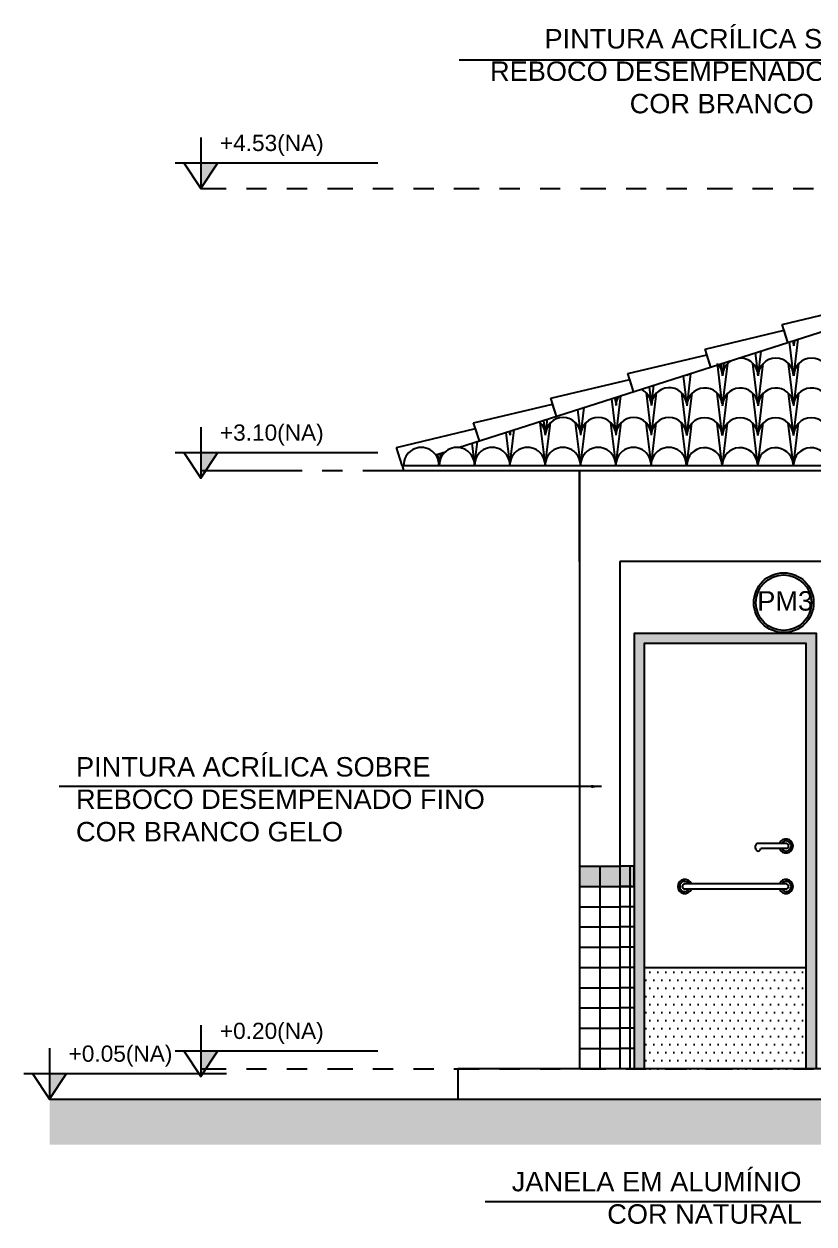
# Model space of a CAD drawing. Extents: x 12 to 194, y 116 to 198.
# Drawn here: x 30.88 to 34.78, y 163.18 to 169.1 of the extents above; entities that cross this region are included whole.
import ezdxf

# ---------------------------------------------------------------- set-up
doc = ezdxf.new("R2010")
doc.units = 0
doc.header["$LTSCALE"] = 0.005
doc.linetypes.add('C5', pattern=[60, 50, -5, 0, -5])
doc.linetypes.add('TRAÇO-2PTOS_P', pattern=[0.625, 0.25, -0.125, 0, -0.125, 0, -0.125])
doc.layers.get('0').update_dxf_attribs({"linetype": 'CONTINUOUS'})
for name, color, linetype in [('01', 1, 'CONTINUOUS'), ('0_HATCH', 1, 'CONTINUOUS'), ('252', 252, 'CONTINUOUS'), ('A-01', 1, 'CONTINUOUS'), ('A-CHAO', 8, 'CONTINUOUS'), ('A-HACH', 7, 'CONTINUOUS'), ('ARQ-ALV-ENCOBERTA', 8, 'CONTINUOUS'), ('ARQ-CTA-1_050', 1, 'CONTINUOUS'), ('ARQ-EXO-1_100', 251, 'C5'), ('ARQ-SMB-1_050', 1, 'CONTINUOUS'), ('ARQ-SMB-1_100', 1, 'CONTINUOUS'), ('ARQ-TXT-1_075', 2, 'CONTINUOUS'), ('BL-AR-TELHA 2', 2, 'CONTINUOUS'), ('TELHA', 3, 'CONTINUOUS')]:
    doc.layers.add(name, color=color, linetype=linetype)
doc.styles.add('ESC-50-A20', font='arial.ttf', dxfattribs={"height": 0.1})
doc.styles.add('FNDE Texto Cota 0025', font='verdana.ttf', dxfattribs={"height": 0.04})
doc.dimstyles.new('FNDE 1-0025', dxfattribs={"dimscale": 5, "dimtxt": 0.04, "dimasz": 0.01, "dimexe": 0.15, "dimexo": 0.15, "dimgap": 0.005, "dimtad": 1, "dimzin": 1, "dimdsep": 46, "dimtxsty": 'FNDE Texto Cota 0025', "dimblk": 'tic', "dimcen": 0.015, "dimdle": 0.15, "dimse1": 1, "dimse2": 1, "dimclrd": 251, "dimclre": 251, "dimclrt": 256, "dimaunit": 1, "dimadec": 3, "dimazin": 0, "dimtfac": 1, "dimtix": 1, "dimtmove": 2, "dimatfit": 3, "dimfxl": 0.15, "dimtvp": 1, "dimtolj": 1, "dimtzin": 0, "dimarcsym": 0})

# ---------------------------------------------------------------- blocks, each defined once
blk = doc.blocks.new('tic')
at = {"color": 251}
for p, q in [((-1, 0), (1, 0)), ((0, -1), (0, 1))]:
    blk.add_line(p, q, dxfattribs=at)
blk.add_line((-0.6, -0.6), (0.6, 0.6))
blk = doc.blocks.new('FNDE-Nível Corte-1_050')
blk.add_hatch(color=251).paths.add_polyline_path([(140.6568, -0.1868), (140.7408, -0.1868), (140.6568, -0.3128)])
at = {"color": 251}
for p, q in [((140.6568, -0.0608), (140.6568, -0.3128)), ((140.5308, -0.1868), (141.5308, -0.1868))]:
    blk.add_line(p, q, dxfattribs=at)
blk.add_lwpolyline([(140.5728, -0.1868), (140.6568, -0.3128), (140.7408, -0.1868)], dxfattribs=at)

msp = doc.modelspace()

# ---------------------------------------------------------------- hatches: boundary and pattern name
h = msp.add_hatch()
h.set_pattern_fill('DOTS', color=1, scale=0.025, style=0)
h.set_pattern_definition([(0, (39.05216, 163.943833), (0.01984375, 0.0396875), [0, -0.0396875])])
h.paths.add_polyline_path([(33.9447, 164.4438), (34.7447, 164.4438), (34.7447, 163.9438), (33.9447, 163.9438)])
at = {"layer": '0_HATCH'}
for points in [[(33.8947, 166.0938), (34.7947, 166.0938), (34.7947, 163.9438), (34.7447, 163.9438), (34.7447, 166.0438), (33.9447, 166.0438), (33.9447, 163.9438), (33.8947, 163.9438)], [(33.8247, 164.8438), (33.8947, 164.8438), (33.8947, 164.9438), (33.8247, 164.9438)]]:
    msp.add_hatch(color=160, dxfattribs=at).paths.add_polyline_path(points)
h = msp.add_hatch(color=160, dxfattribs=at)
h.paths.add_polyline_path([(33.7247, 164.9438), (33.6247, 164.9438), (33.6247, 164.8438), (33.7247, 164.8438)])
h.paths.add_polyline_path([(33.8247, 164.9438), (33.7247, 164.9438), (33.7247, 164.8438), (33.8247, 164.8438)])
at = {"layer": 'A-HACH'}
msp.add_hatch(color=254, dxfattribs=at).paths.add_polyline_path([(50.4577, 163.5688), (50.4577, 163.7938), (31.0075, 163.7938), (31.0075, 163.5688)])
at = {"layer": 'ARQ-SMB-1_100'}
h = msp.add_hatch(color=252, dxfattribs=at)
edge = h.paths.add_edge_path()
edge.add_arc((34.6332, 166.2453), 0.1479, 0, 360)
edge = h.paths.add_edge_path(flags=17)
edge.add_arc((34.6332, 166.2453), 0.1372, 0, 360)

# ---------------------------------------------------------------- linework, layer by layer
at = {"color": 1}
for p, q in [((34.4947, 165.0313), (34.4947, 165.0463)), ((34.6447, 165.0563), (34.5047, 165.0563)), ((34.6447, 165.0313), (34.5197, 165.0313)), ((34.6447, 164.8563), (34.1447, 164.8563)), ((34.6447, 164.8313), (34.1447, 164.8313)), ((33.9447, 164.4438), (34.7447, 164.4438))]:
    msp.add_line(p, q, dxfattribs=at)
at = {"color": 2}
for points in [[(34.7947, 163.9438), (34.7947, 166.0938), (33.8947, 166.0938), (33.8947, 163.9438)], [(34.7447, 163.9438), (34.7447, 166.0438), (33.9447, 166.0438), (33.9447, 163.9438)]]:
    msp.add_lwpolyline(points, dxfattribs=at)
at = {"color": 1}
for centre, radius, start, end in [((34.6447, 165.0438), 0.035, 200.92483, 159.07517), ((34.6447, 165.0438), 0.025, 210, 150), ((34.5047, 165.0463), 0.01, 90, 180), ((34.5072, 165.0313), 0.0125, 180, 0), ((34.6447, 165.0438), 0.0125, 270, 90), ((34.1447, 164.8438), 0.035, 20.92483, 339.07517), ((34.1447, 164.8438), 0.025, 30, 330), ((34.1447, 164.8438), 0.0125, 90, 270), ((34.6447, 164.8438), 0.035, 200.92483, 159.07517), ((34.6447, 164.8438), 0.025, 210, 150), ((34.6447, 164.8438), 0.0125, 270, 90)]:
    msp.add_arc(centre, radius, start, end, dxfattribs=at)
at = {"layer": '01', "color": 251}
for p, q in [((33.6247, 164.9438), (33.8247, 164.9438)), ((33.7247, 164.9438), (33.7247, 163.9438)), ((33.6247, 164.8438), (33.8247, 164.8438)), ((33.8847, 164.8438, -9.9679), (33.8247, 164.8438, -8.6817)), ((33.6247, 164.7438), (33.8247, 164.7438)), ((33.6247, 164.6438), (33.8247, 164.6438)), ((33.6247, 164.5438), (33.8247, 164.5438)), ((33.6247, 164.4438), (33.8247, 164.4438)), ((33.6247, 164.3438), (33.8247, 164.3438)), ((33.6247, 164.2438), (33.8247, 164.2438)), ((33.6247, 164.1438), (33.8247, 164.1438)), ((33.6247, 164.0438), (33.8247, 164.0438))]:
    msp.add_line(p, q, dxfattribs=at)
at = {"layer": '252'}
for p, q in [((33.8747, 163.9438), (33.8747, 164.9438)), ((33.8947, 164.7438), (33.8247, 164.7438)), ((33.8947, 164.6438), (33.8247, 164.6438)), ((33.8947, 164.5438), (33.8247, 164.5438)), ((33.8947, 164.4438), (33.8247, 164.4438)), ((33.8947, 164.3438), (33.8247, 164.3438)), ((33.8947, 164.2438), (33.8247, 164.2438)), ((33.8947, 164.1438), (33.8247, 164.1438)), ((33.8947, 164.0438), (33.8247, 164.0438))]:
    msp.add_line(p, q, dxfattribs=at)
at = {"layer": '252', "linetype": 'Continuous', "elevation": 6.6453}
msp.add_lwpolyline([(33.8247, 164.8438), (33.8947, 164.8438), (33.8947, 164.9438), (33.8247, 164.9438)], dxfattribs=at)
at = {"layer": 'A-01', "color": 3}
for p, q in [((33.0273, 167.0118), (36.7498, 168.1983)), ((32.9145, 166.9758), (32.9626, 166.9912)), ((32.7491, 166.9231), (32.7571, 166.9257)), ((32.7491, 166.9231), (32.7564, 166.9254)), ((32.7491, 166.923), (32.7564, 166.8988)), ((33.6247, 166.9011), (33.6247, 163.9438)), ((33.8247, 166.4488), (33.8247, 163.9438))]:
    msp.add_line(p, q, dxfattribs=at)
at = {"layer": 'A-01', "color": 5}
for p, q in [((49.9747, 163.9438), (33.0247, 163.9438)), ((33.0247, 163.9438), (33.0247, 163.7938))]:
    msp.add_line(p, q, dxfattribs=at)
at = {"layer": 'A-01', "color": 3}
for points in [[(33.6247, 166.4488), (33.6247, 166.8988), (49.3747, 166.8988), (49.3747, 166.4488)], [(38.7997, 166.4488), (33.8247, 166.4488)]]:
    msp.add_lwpolyline(points, dxfattribs=at)
at = {"layer": 'A-CHAO', "color": 6}
msp.add_line((31.0075, 163.7938), (50.4577, 163.7938), dxfattribs=at)
at = {"layer": 'ARQ-ALV-ENCOBERTA', "linetype": 'TRAÇO-2PTOS_P', "ltscale": 15}
msp.add_line((31.0075, 163.7938), (49.9747, 163.7938), dxfattribs=at)
at = {"layer": 'ARQ-EXO-1_100', "color": 252, "linetype": 'TRAÇO-2PTOS_P', "ltscale": 100}
for p, q in [((31.7548, 168.2917), (50.4577, 168.2917)), ((31.7548, 163.9438), (50.4577, 163.9438))]:
    msp.add_line(p, q, dxfattribs=at)
at = {"layer": 'ARQ-EXO-1_100', "color": 252, "ltscale": 2}
msp.add_line((31.7548, 166.8988), (50.4577, 166.8988), dxfattribs=at)
at = {"layer": 'ARQ-SMB-1_100', "color": 252}
for radius in [0.1479, 0.1372]:
    msp.add_circle((34.6332, 166.2453), radius, dxfattribs=at)
at = {"layer": 'BL-AR-TELHA 2'}
for p, q in [((34.6822, 167.3705), (34.6627, 167.533)), ((34.6822, 167.5228), (34.6803, 167.5387)), ((34.6834, 167.3657), (34.7051, 167.5466)), ((34.6839, 167.5133), (34.6873, 167.5409)), ((34.5067, 167.3705), (34.4936, 167.4791)), ((34.5078, 167.3657), (34.5226, 167.4884)), ((34.1561, 167.2182), (34.1753, 167.3777)), ((34.1567, 167.3657), (34.1574, 167.372)), ((34.3299, 167.2277), (34.3059, 167.4271)), ((34.3311, 167.3705), (34.3245, 167.4252)), ((34.3317, 167.2182), (34.3568, 167.4271)), ((34.3322, 167.3657), (34.34, 167.4302)), ((34.5055, 167.2277), (34.4815, 167.4271)), ((34.5072, 167.2182), (34.5324, 167.4271)), ((34.6811, 167.2277), (34.6571, 167.4271)), ((34.6828, 167.2182), (34.7079, 167.4271)), ((33.9803, 167.2198), (33.9923, 167.3194)), ((34.1542, 167.2292), (34.1378, 167.3657)), ((33.8054, 167.2292), (33.8018, 167.2586)), ((33.8053, 167.0722), (33.8288, 167.2673)), ((33.8059, 167.2198), (33.8109, 167.2616)), ((33.9798, 167.0769), (33.9552, 167.2811)), ((33.9798, 167.2292), (33.9698, 167.3122)), ((33.9798, 167.0722), (34.0049, 167.2811)), ((34.1542, 167.0769), (34.1296, 167.2811)), ((34.1555, 167.0706), (34.1807, 167.2796)), ((34.3299, 167.0754), (34.3054, 167.2796)), ((34.3311, 167.0706), (34.3562, 167.2796)), ((34.5055, 167.0754), (34.4809, 167.2796)), ((34.5067, 167.0706), (34.5318, 167.2796)), ((34.6811, 167.0754), (34.6565, 167.2796)), ((34.6822, 167.0706), (34.7074, 167.2796)), ((33.631, 167.0769), (33.6162, 167.1995)), ((33.6309, 167.0722), (33.6475, 167.2094)), ((33.8054, 167.0769), (33.7842, 167.253)), ((33.4565, 167.0769), (33.4482, 167.1459)), ((33.4565, 167.0722), (33.4661, 167.1516)), ((33.2823, 166.9231), (33.2626, 167.0868)), ((33.2821, 167.0769), (33.2803, 167.0924)), ((33.2814, 166.9231), (33.3026, 167.0995)), ((33.2821, 167.0722), (33.2847, 167.0938)), ((33.4567, 166.9231), (33.4314, 167.1336)), ((33.4558, 166.9231), (33.4811, 167.1336)), ((33.6311, 166.9231), (33.6058, 167.1336)), ((33.6302, 166.9231), (33.6555, 167.1336)), ((33.8056, 166.9231), (33.7802, 167.1336)), ((33.8046, 166.9231), (33.8299, 167.1336)), ((33.98, 166.9231), (33.9546, 167.1336)), ((33.979, 166.9231), (34.0043, 167.1336)), ((34.1544, 166.9231), (34.129, 167.1336)), ((34.1549, 166.9231), (34.1801, 167.132)), ((34.3299, 166.9231), (34.3048, 167.132)), ((34.3305, 166.9231), (34.3557, 167.132)), ((34.5055, 166.9231), (34.4804, 167.132)), ((34.5061, 166.9231), (34.5312, 167.132)), ((34.6811, 166.9231), (34.6559, 167.132)), ((34.6817, 166.9231), (34.7068, 167.132)), ((33.1079, 166.9231), (33.0946, 167.0332)), ((33.1069, 166.9231), (33.1212, 167.0417)), ((32.9322, 166.9231), (32.9254, 166.9793)), ((32.9325, 166.9231), (32.9399, 166.9839))]:
    msp.add_line(p, q, dxfattribs=at)
for centre, radius, start, end in [((34.5953, 167.5133), 0.0875, 6.54188, 16.59933), ((34.7709, 167.5133), 0.0875, 161.48633, 180), ((34.4192, 167.3657), 0.0875, 120.13498, 180), ((34.4192, 167.3657), 0.0875, 0, 95.22299), ((34.5947, 167.3657), 0.0875, 0, 180), ((34.7703, 167.3657), 0.0875, 0, 180), ((34.2436, 167.3657), 0.0875, 176.14103, 180), ((34.2436, 167.3657), 0.0875, 0, 39.21693), ((34.0678, 167.3673), 0.0875, 0, 2.6159), ((33.7184, 167.2198), 0.0875, 6.54188, 25.3865), ((33.8928, 167.2198), 0.0875, 149.99513, 180), ((33.8928, 167.2198), 0.0875, 6.54188, 65.36283), ((34.0673, 167.2198), 0.0875, 6.54188, 180), ((34.243, 167.2182), 0.0875, 6.54188, 180), ((34.4186, 167.2182), 0.0875, 6.54188, 180), ((34.5942, 167.2182), 0.0875, 6.54188, 180), ((34.7697, 167.2182), 0.0875, 6.54188, 180), ((33.369, 167.0722), 0.0875, 0, 49.55715), ((33.5435, 167.0722), 0.0875, 0, 180), ((33.7179, 167.0722), 0.0875, 0, 180), ((33.8923, 167.0722), 0.0875, 0, 180), ((34.0667, 167.0722), 0.0875, 0, 180), ((34.2424, 167.0706), 0.0875, 0, 180), ((34.418, 167.0706), 0.0875, 0, 180), ((34.5936, 167.0706), 0.0875, 0, 180), ((34.7692, 167.0706), 0.0875, 0, 180), ((33.1946, 167.0722), 0.0875, 0, 13.25075), ((33.369, 167.0722), 0.0875, 165.80082, 180), ((32.8436, 166.9249), 0.0872, 358.80326, 181.19674), ((33.0194, 166.9249), 0.0872, 358.80326, 181.19674), ((33.1938, 166.9249), 0.0872, 358.80326, 181.19674), ((33.3682, 166.9249), 0.0872, 358.80326, 181.19674), ((33.5426, 166.9249), 0.0872, 358.80326, 181.19674), ((33.717, 166.9249), 0.0872, 358.80326, 181.19674), ((33.8914, 166.9249), 0.0872, 358.80326, 181.19674), ((34.0658, 166.9249), 0.0872, 358.80326, 181.19674), ((34.2419, 166.9231), 0.0875, 6.54188, 180), ((34.4174, 166.9231), 0.0875, 6.54188, 180), ((34.593, 166.9231), 0.0875, 6.54188, 180), ((34.7686, 166.9231), 0.0875, 6.54188, 180)]:
    msp.add_arc(centre, radius, start, end, dxfattribs=at)
at = {"layer": 'TELHA'}
for p, q in [((34.6261, 167.6199), (35.0163, 167.7129)), ((34.6545, 167.5309), (34.6261, 167.6199)), ((34.245, 167.4983), (34.6352, 167.5913)), ((34.6545, 167.5309), (34.6352, 167.5913)), ((34.2734, 167.4093), (34.245, 167.4983)), ((33.8639, 167.3767), (34.2541, 167.4697)), ((34.2734, 167.4093), (34.2541, 167.4697)), ((33.8923, 167.2877), (33.8639, 167.3767)), ((33.4829, 167.2552), (33.873, 167.3481)), ((33.8923, 167.2877), (33.873, 167.3481)), ((33.5112, 167.1661), (33.4829, 167.2552)), ((33.1018, 167.1336), (33.492, 167.2266)), ((33.5112, 167.1661), (33.492, 167.2266)), ((32.7207, 167.012), (33.1109, 167.105)), ((33.1302, 167.0446), (33.1018, 167.1336)), ((33.1302, 167.0446), (33.1109, 167.105)), ((32.7491, 166.923), (32.7207, 167.012)), ((32.7491, 166.9231), (50.2364, 166.9231)), ((32.7557, 166.8988), (50.2431, 166.8988))]:
    msp.add_line(p, q, dxfattribs=at)

# ---------------------------------------------------------------- block references
at = {"layer": 'ARQ-SMB-1_050'}
for p in [(-108.9021, 168.6045), (-108.9021, 167.1739), (-108.9021, 164.2189), (-109.6493, 164.1066)]:
    msp.add_blockref('FNDE-Nível Corte-1_050', p, dxfattribs=at)

# ---------------------------------------------------------------- texts
at = {"layer": 'ARQ-CTA-1_050', "style": 'ESC-50-A20'}
for tag, p in [('+4.53(NA)', (31.8491, 168.4762)), ('+3.10(NA)', (31.8491, 167.0457)), ('+0.20(NA)', (31.8491, 164.0907)), ('+0.05(NA)', (31.1019, 163.9783))]:
    msp.add_attdef(tag, p, 'NA', height=0.08, dxfattribs=at)
at = {"layer": 'ARQ-TXT-1_075', "char_height": 0.096, "attachment_point": 1, "style": 'ESC-50-A20'}
for s, insert, width in [('\\pi1.0562;PINTURA ACRÍLICA SOBRE \\P\\pi0.78703;REBOCO DESEMPENADO FINO \\P\\pi0.95526;              COR BRANCO GELO', (32.396, 169.0786), 3.26711), ('PINTURA ACRÍLICA SOBRE \\PREBOCO DESEMPENADO FINO              COR BRANCO GELO', (31.1382, 165.4828), 2.800881), ('\\pi0.17212;JANELA EM ALUMÍNIO \\P\\pi0.64354;COR NATURAL', (33.1183, 163.4342), 1.732586)]:
    msp.add_mtext(s, dxfattribs=dict(at, insert=insert, width=width))
at = {"layer": 'ARQ-TXT-1_075', "style": 'ESC-50-A20'}
msp.add_attdef('PM3', (34.5027, 166.2063), '', height=0.096, dxfattribs=at)

# ---------------------------------------------------------------- leaders
at = {"layer": 'ARQ-SMB-1_100'}
for points in [[(35.2469, 166.6112), (35.2469, 168.9252), (33.0301, 168.9252)], [(33.733, 165.3378), (33.1406, 165.3369), (31.0549, 165.3369)], [(34.8513, 164.9785), (34.8513, 163.287), (33.1587, 163.287)]]:
    msp.add_leader(points, dimstyle='FNDE 1-0025', override={"dimtad": 0, "dimfxl": 0.025, "dimarcsym": 1}, dxfattribs=at)

doc.saveas('drawing.dxf')
